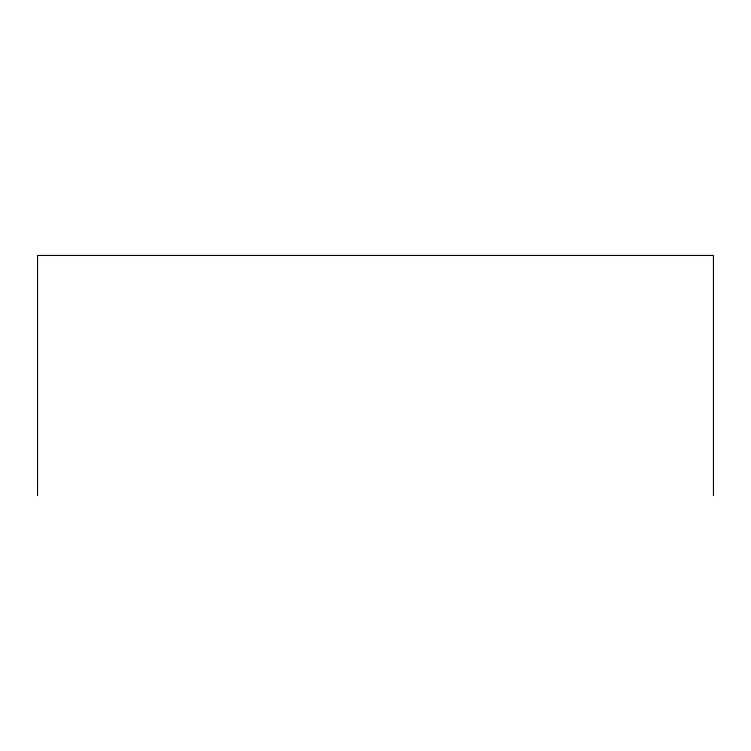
<?xml version="1.0" encoding="UTF-8"?>
<svg xmlns="http://www.w3.org/2000/svg" width="751" height="751" viewBox="0 0 751 751"><rect width="100%" height="100%" fill="white"/><g stroke="black" fill="none" stroke-linecap="round" stroke-linejoin="round"><path stroke-width="1.13" d="M713.45 495.547L713.45 255.453L37.55 255.453L37.55 495.547"/></g></svg>
